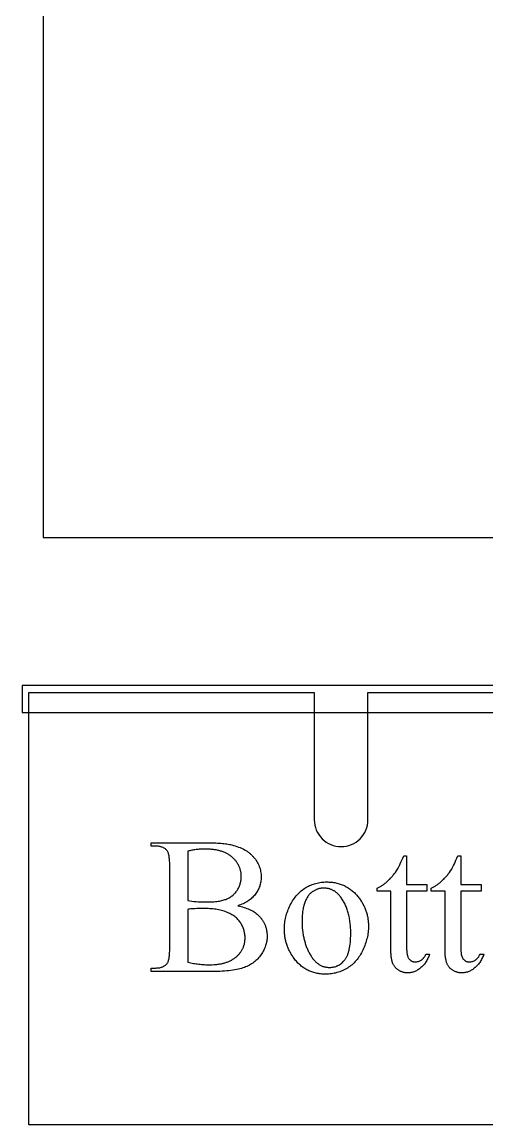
# Model space of a CAD drawing. Extents: x 0 to 152, y -19 to 71.
# Drawn here: x 128.15 to 136.8, y 25.55 to 46.1 of the extents above; entities that cross this region are included whole.
import ezdxf

# ---------------------------------------------------------------- set-up
doc = ezdxf.new("R2010")
doc.units = 0
doc.layers.get('0').update_dxf_attribs({"linetype": 'CONTINUOUS'})

msp = doc.modelspace()

# ---------------------------------------------------------------- linework, layer by layer
for points in [[(128.538, 36.495), (152.288, 36.495), (152.288, 71.182), (128.538, 71.182)], [(128.147, 33.233), (152.147, 33.233), (152.147, 33.733), (128.147, 33.733)], [(132.162, 29.63), (132.193, 29.623), (132.223, 29.616), (132.252, 29.608), (132.279, 29.6), (132.306, 29.591), (132.332, 29.581), (132.357, 29.571), (132.381, 29.561), (132.403, 29.55), (132.425, 29.539), (132.446, 29.527), (132.466, 29.515), (132.485, 29.502), (132.503, 29.488), (132.52, 29.474), (132.536, 29.46), (132.546, 29.45), (132.557, 29.439), (132.567, 29.429), (132.576, 29.418), (132.585, 29.407), (132.594, 29.396), (132.603, 29.385), (132.611, 29.374), (132.619, 29.363), (132.627, 29.351), (132.634, 29.34), (132.641, 29.328), (132.647, 29.316), (132.653, 29.304), (132.659, 29.291), (132.665, 29.279), (132.67, 29.267), (132.675, 29.254), (132.679, 29.241), (132.684, 29.228), (132.687, 29.215), (132.691, 29.202), (132.694, 29.188), (132.697, 29.175), (132.699, 29.161), (132.702, 29.147), (132.703, 29.134), (132.705, 29.119), (132.706, 29.105), (132.707, 29.091), (132.708, 29.076), (132.708, 29.062), (132.707, 29.039), (132.706, 29.017), (132.704, 28.995), (132.701, 28.973), (132.697, 28.951), (132.692, 28.93), (132.686, 28.908), (132.679, 28.887), (132.672, 28.865), (132.663, 28.844), (132.654, 28.823), (132.644, 28.802), (132.633, 28.781), (132.621, 28.76), (132.608, 28.74), (132.594, 28.719), (132.58, 28.699), (132.565, 28.68), (132.549, 28.661), (132.532, 28.643), (132.515, 28.625), (132.498, 28.609), (132.479, 28.593), (132.46, 28.577), (132.44, 28.563), (132.42, 28.549), (132.399, 28.536), (132.377, 28.523), (132.355, 28.511), (132.332, 28.5), (132.308, 28.49), (132.284, 28.48), (132.258, 28.471), (132.231, 28.462), (132.202, 28.454), (132.172, 28.447), (132.14, 28.44), (132.106, 28.434), (132.071, 28.429), (132.034, 28.424), (131.996, 28.419), (131.956, 28.415), (131.914, 28.412), (131.87, 28.409), (131.825, 28.407), (131.779, 28.406), (131.731, 28.405), (131.681, 28.405), (130.547, 28.405), (130.547, 28.47), (130.638, 28.47), (130.656, 28.471), (130.674, 28.472), (130.691, 28.474), (130.708, 28.476), (130.723, 28.48), (130.739, 28.484), (130.753, 28.489), (130.767, 28.494), (130.78, 28.501), (130.793, 28.508), (130.804, 28.515), (130.816, 28.524), (130.826, 28.533), (130.836, 28.543), (130.845, 28.554), (130.854, 28.566), (130.859, 28.574), (130.863, 28.584), (130.868, 28.594), (130.872, 28.606), (130.875, 28.618), (130.879, 28.632), (130.882, 28.647), (130.884, 28.663), (130.887, 28.68), (130.889, 28.698), (130.89, 28.717), (130.892, 28.738), (130.893, 28.759), (130.894, 28.781), (130.894, 28.805), (130.894, 28.83), (130.894, 30.381), (130.894, 30.408), (130.894, 30.434), (130.893, 30.459), (130.891, 30.482), (130.889, 30.504), (130.887, 30.525), (130.885, 30.545), (130.882, 30.563), (130.878, 30.58), (130.874, 30.595), (130.87, 30.61), (130.866, 30.623), (130.861, 30.635), (130.855, 30.645), (130.849, 30.654), (130.843, 30.662), (130.834, 30.672), (130.825, 30.681), (130.815, 30.689), (130.804, 30.697), (130.793, 30.704), (130.782, 30.71), (130.77, 30.716), (130.757, 30.721), (130.744, 30.725), (130.731, 30.729), (130.716, 30.733), (130.702, 30.735), (130.686, 30.738), (130.671, 30.739), (130.654, 30.74), (130.638, 30.74), (130.547, 30.74), (130.547, 30.806), (131.585, 30.806), (131.621, 30.806), (131.656, 30.805), (131.69, 30.804), (131.723, 30.803), (131.755, 30.802), (131.787, 30.8), (131.817, 30.798), (131.847, 30.795), (131.875, 30.792), (131.903, 30.789), (131.93, 30.786), (131.956, 30.782), (131.981, 30.778), (132.005, 30.773), (132.028, 30.769), (132.051, 30.763), (132.083, 30.755), (132.115, 30.746), (132.146, 30.736), (132.176, 30.725), (132.204, 30.714), (132.232, 30.702), (132.259, 30.689), (132.285, 30.675), (132.31, 30.661), (132.334, 30.645), (132.357, 30.629), (132.368, 30.621), (132.378, 30.612), (132.389, 30.604), (132.399, 30.595), (132.409, 30.586), (132.419, 30.577), (132.429, 30.567), (132.438, 30.557), (132.447, 30.548), (132.456, 30.538), (132.473, 30.517), (132.489, 30.496), (132.504, 30.475), (132.517, 30.454), (132.53, 30.432), (132.541, 30.409), (132.552, 30.387), (132.561, 30.363), (132.569, 30.34), (132.576, 30.316), (132.582, 30.292), (132.587, 30.267), (132.591, 30.242), (132.594, 30.217), (132.596, 30.191), (132.596, 30.165), (132.596, 30.142), (132.594, 30.12), (132.592, 30.098), (132.589, 30.077), (132.585, 30.056), (132.581, 30.035), (132.575, 30.014), (132.569, 29.994), (132.561, 29.974), (132.553, 29.954), (132.544, 29.935), (132.534, 29.915), (132.524, 29.897), (132.512, 29.878), (132.5, 29.86), (132.486, 29.842), (132.472, 29.824), (132.457, 29.807), (132.442, 29.791), (132.425, 29.775), (132.408, 29.76), (132.389, 29.745), (132.37, 29.731), (132.35, 29.718), (132.33, 29.705), (132.308, 29.692), (132.286, 29.68), (132.263, 29.669), (132.239, 29.659), (132.214, 29.649), (132.189, 29.639)], [(131.234, 29.726), (131.268, 29.72), (131.305, 29.715), (131.343, 29.711), (131.384, 29.707), (131.427, 29.704), (131.472, 29.702), (131.52, 29.701), (131.569, 29.701), (131.601, 29.701), (131.632, 29.702), (131.662, 29.703), (131.69, 29.704), (131.718, 29.706), (131.745, 29.709), (131.771, 29.712), (131.796, 29.715), (131.819, 29.719), (131.842, 29.723), (131.864, 29.727), (131.885, 29.732), (131.904, 29.738), (131.923, 29.744), (131.941, 29.75), (131.958, 29.757), (131.974, 29.764), (131.989, 29.772), (132.004, 29.78), (132.019, 29.788), (132.033, 29.797), (132.047, 29.807), (132.06, 29.817), (132.073, 29.827), (132.085, 29.838), (132.097, 29.85), (132.108, 29.861), (132.119, 29.874), (132.129, 29.887), (132.139, 29.9), (132.148, 29.913), (132.157, 29.928), (132.165, 29.942), (132.173, 29.957), (132.18, 29.971), (132.187, 29.986), (132.193, 30.002), (132.199, 30.017), (132.204, 30.032), (132.209, 30.048), (132.213, 30.064), (132.216, 30.08), (132.219, 30.096), (132.222, 30.112), (132.224, 30.129), (132.225, 30.145), (132.226, 30.162), (132.226, 30.179), (132.226, 30.192), (132.225, 30.205), (132.225, 30.218), (132.223, 30.231), (132.222, 30.243), (132.22, 30.256), (132.218, 30.268), (132.215, 30.281), (132.212, 30.293), (132.209, 30.305), (132.206, 30.317), (132.202, 30.328), (132.198, 30.34), (132.193, 30.352), (132.188, 30.363), (132.183, 30.374), (132.178, 30.385), (132.172, 30.396), (132.165, 30.407), (132.159, 30.418), (132.152, 30.429), (132.145, 30.439), (132.137, 30.45), (132.129, 30.46), (132.121, 30.47), (132.113, 30.481), (132.104, 30.49), (132.095, 30.5), (132.085, 30.51), (132.075, 30.52), (132.065, 30.529), (132.054, 30.538), (132.043, 30.548), (132.032, 30.557), (132.021, 30.565), (132.009, 30.573), (131.997, 30.581), (131.984, 30.589), (131.972, 30.596), (131.959, 30.604), (131.945, 30.61), (131.932, 30.617), (131.918, 30.623), (131.903, 30.629), (131.889, 30.635), (131.874, 30.64), (131.859, 30.645), (131.843, 30.65), (131.827, 30.655), (131.811, 30.659), (131.795, 30.663), (131.778, 30.666), (131.761, 30.67), (131.744, 30.673), (131.726, 30.675), (131.708, 30.678), (131.69, 30.68), (131.671, 30.682), (131.652, 30.684), (131.633, 30.685), (131.614, 30.686), (131.594, 30.687), (131.553, 30.687), (131.531, 30.687), (131.509, 30.687), (131.488, 30.686), (131.467, 30.685), (131.446, 30.683), (131.425, 30.682), (131.405, 30.68), (131.385, 30.677), (131.365, 30.675), (131.346, 30.672), (131.326, 30.669), (131.307, 30.665), (131.289, 30.662), (131.27, 30.657), (131.252, 30.653), (131.234, 30.648)], [(135.304, 30.56), (135.304, 30.027), (135.683, 30.027), (135.683, 29.903), (135.304, 29.903), (135.304, 28.851), (135.304, 28.832), (135.304, 28.813), (135.305, 28.795), (135.306, 28.779), (135.308, 28.763), (135.31, 28.747), (135.312, 28.733), (135.315, 28.719), (135.318, 28.706), (135.321, 28.694), (135.325, 28.683), (135.329, 28.672), (135.333, 28.663), (135.338, 28.654), (135.343, 28.646), (135.349, 28.638), (135.354, 28.632), (135.36, 28.626), (135.367, 28.62), (135.373, 28.614), (135.379, 28.61), (135.386, 28.605), (135.393, 28.601), (135.4, 28.597), (135.408, 28.594), (135.415, 28.591), (135.423, 28.589), (135.431, 28.587), (135.439, 28.586), (135.447, 28.584), (135.456, 28.584), (135.465, 28.584), (135.479, 28.584), (135.494, 28.586), (135.508, 28.589), (135.522, 28.593), (135.536, 28.598), (135.55, 28.604), (135.564, 28.611), (135.578, 28.62), (135.585, 28.625), (135.591, 28.63), (135.598, 28.635), (135.604, 28.64), (135.61, 28.646), (135.616, 28.652), (135.621, 28.658), (135.627, 28.665), (135.632, 28.672), (135.637, 28.679), (135.642, 28.686), (135.646, 28.694), (135.655, 28.71), (135.663, 28.727), (135.732, 28.727), (135.724, 28.706), (135.716, 28.685), (135.707, 28.665), (135.698, 28.646), (135.688, 28.627), (135.678, 28.609), (135.668, 28.592), (135.657, 28.575), (135.646, 28.559), (135.635, 28.544), (135.623, 28.529), (135.61, 28.515), (135.597, 28.502), (135.584, 28.489), (135.571, 28.477), (135.557, 28.466), (135.543, 28.455), (135.528, 28.445), (135.514, 28.436), (135.5, 28.428), (135.485, 28.42), (135.471, 28.412), (135.456, 28.406), (135.442, 28.4), (135.427, 28.395), (135.412, 28.391), (135.398, 28.387), (135.383, 28.384), (135.368, 28.381), (135.353, 28.38), (135.338, 28.379), (135.323, 28.378), (135.313, 28.378), (135.303, 28.379), (135.293, 28.38), (135.283, 28.381), (135.272, 28.383), (135.262, 28.385), (135.252, 28.387), (135.242, 28.389), (135.233, 28.392), (135.223, 28.396), (135.213, 28.4), (135.203, 28.404), (135.193, 28.408), (135.183, 28.413), (135.173, 28.418), (135.164, 28.423), (135.154, 28.429), (135.145, 28.435), (135.136, 28.442), (135.127, 28.448), (135.119, 28.455), (135.111, 28.463), (135.103, 28.47), (135.096, 28.478), (135.089, 28.486), (135.082, 28.495), (135.076, 28.504), (135.07, 28.513), (135.064, 28.522), (135.059, 28.532), (135.053, 28.542), (135.049, 28.553), (135.044, 28.563), (135.04, 28.575), (135.036, 28.587), (135.032, 28.6), (135.029, 28.614), (135.026, 28.629), (135.023, 28.644), (135.021, 28.66), (135.019, 28.676), (135.017, 28.693), (135.015, 28.711), (135.014, 28.73), (135.013, 28.749), (135.012, 28.77), (135.012, 28.79), (135.011, 28.812), (135.011, 29.903), (134.755, 29.903), (134.755, 29.961), (134.767, 29.966), (134.779, 29.972), (134.791, 29.978), (134.804, 29.984), (134.816, 29.991), (134.828, 29.998), (134.841, 30.006), (134.853, 30.014), (134.866, 30.022), (134.878, 30.031), (134.891, 30.04), (134.903, 30.05), (134.916, 30.06), (134.928, 30.071), (134.954, 30.093), (134.966, 30.105), (134.979, 30.117), (134.991, 30.129), (135.003, 30.142), (135.015, 30.155), (135.027, 30.168), (135.039, 30.181), (135.05, 30.195), (135.061, 30.209), (135.072, 30.223), (135.094, 30.252), (135.115, 30.282), (135.135, 30.314), (135.146, 30.332), (135.158, 30.354), (135.17, 30.38), (135.184, 30.409), (135.199, 30.441), (135.214, 30.477), (135.231, 30.517), (135.249, 30.56)], [(136.311, 30.56), (136.311, 30.027), (136.69, 30.027), (136.69, 29.903), (136.311, 29.903), (136.311, 28.851), (136.311, 28.832), (136.312, 28.813), (136.313, 28.795), (136.314, 28.779), (136.316, 28.763), (136.317, 28.747), (136.32, 28.733), (136.322, 28.719), (136.325, 28.706), (136.329, 28.694), (136.332, 28.683), (136.337, 28.672), (136.341, 28.663), (136.346, 28.654), (136.351, 28.646), (136.356, 28.638), (136.362, 28.632), (136.368, 28.626), (136.374, 28.62), (136.38, 28.614), (136.387, 28.61), (136.394, 28.605), (136.401, 28.601), (136.408, 28.597), (136.415, 28.594), (136.423, 28.591), (136.43, 28.589), (136.438, 28.587), (136.447, 28.586), (136.455, 28.584), (136.463, 28.584), (136.472, 28.584), (136.487, 28.584), (136.501, 28.586), (136.516, 28.589), (136.53, 28.593), (136.544, 28.598), (136.558, 28.604), (136.572, 28.611), (136.586, 28.62), (136.592, 28.625), (136.599, 28.63), (136.605, 28.635), (136.611, 28.64), (136.617, 28.646), (136.623, 28.652), (136.629, 28.658), (136.634, 28.665), (136.639, 28.672), (136.645, 28.679), (136.649, 28.686), (136.654, 28.694), (136.663, 28.71), (136.671, 28.727), (136.74, 28.727), (136.732, 28.706), (136.723, 28.685), (136.715, 28.665), (136.705, 28.646), (136.696, 28.627), (136.686, 28.609), (136.676, 28.592), (136.665, 28.575), (136.654, 28.559), (136.642, 28.544), (136.63, 28.529), (136.618, 28.515), (136.605, 28.502), (136.592, 28.489), (136.578, 28.477), (136.564, 28.466), (136.55, 28.455), (136.536, 28.445), (136.522, 28.436), (136.507, 28.428), (136.493, 28.42), (136.478, 28.412), (136.464, 28.406), (136.449, 28.4), (136.435, 28.395), (136.42, 28.391), (136.405, 28.387), (136.39, 28.384), (136.375, 28.381), (136.361, 28.38), (136.346, 28.379), (136.331, 28.378), (136.32, 28.378), (136.31, 28.379), (136.3, 28.38), (136.29, 28.381), (136.28, 28.383), (136.27, 28.385), (136.26, 28.387), (136.25, 28.389), (136.24, 28.392), (136.23, 28.396), (136.22, 28.4), (136.21, 28.404), (136.201, 28.408), (136.191, 28.413), (136.181, 28.418), (136.171, 28.423), (136.162, 28.429), (136.152, 28.435), (136.143, 28.442), (136.135, 28.448), (136.127, 28.455), (136.119, 28.463), (136.111, 28.47), (136.103, 28.478), (136.096, 28.486), (136.09, 28.495), (136.083, 28.504), (136.077, 28.513), (136.072, 28.522), (136.066, 28.532), (136.061, 28.542), (136.056, 28.553), (136.052, 28.563), (136.047, 28.575), (136.043, 28.587), (136.04, 28.6), (136.037, 28.614), (136.033, 28.629), (136.031, 28.644), (136.028, 28.66), (136.026, 28.676), (136.024, 28.693), (136.023, 28.711), (136.021, 28.73), (136.02, 28.749), (136.02, 28.77), (136.019, 28.79), (136.019, 28.812), (136.019, 29.903), (135.762, 29.903), (135.762, 29.961), (135.774, 29.966), (135.787, 29.972), (135.799, 29.978), (135.811, 29.984), (135.823, 29.991), (135.836, 29.998), (135.848, 30.006), (135.861, 30.014), (135.873, 30.022), (135.886, 30.031), (135.898, 30.04), (135.911, 30.05), (135.923, 30.06), (135.936, 30.071), (135.961, 30.093), (135.974, 30.105), (135.987, 30.117), (135.999, 30.129), (136.011, 30.142), (136.023, 30.155), (136.035, 30.168), (136.046, 30.181), (136.058, 30.195), (136.069, 30.209), (136.08, 30.223), (136.102, 30.252), (136.123, 30.282), (136.143, 30.314), (136.154, 30.332), (136.165, 30.354), (136.178, 30.38), (136.192, 30.409), (136.206, 30.441), (136.222, 30.477), (136.239, 30.517), (136.256, 30.56)], [(133.813, 30.075), (133.835, 30.074), (133.858, 30.073), (133.88, 30.072), (133.902, 30.07), (133.924, 30.068), (133.946, 30.065), (133.967, 30.061), (133.988, 30.057), (134.008, 30.052), (134.029, 30.047), (134.049, 30.042), (134.068, 30.035), (134.088, 30.028), (134.107, 30.021), (134.126, 30.013), (134.145, 30.005), (134.163, 29.996), (134.181, 29.986), (134.199, 29.976), (134.216, 29.965), (134.233, 29.954), (134.25, 29.942), (134.267, 29.93), (134.283, 29.917), (134.299, 29.904), (134.315, 29.89), (134.331, 29.875), (134.346, 29.86), (134.361, 29.845), (134.376, 29.829), (134.39, 29.812), (134.404, 29.795), (134.416, 29.78), (134.427, 29.765), (134.438, 29.749), (134.448, 29.734), (134.459, 29.718), (134.468, 29.703), (134.478, 29.687), (134.487, 29.671), (134.496, 29.655), (134.504, 29.638), (134.512, 29.622), (134.519, 29.606), (134.527, 29.589), (134.534, 29.572), (134.54, 29.555), (134.546, 29.538), (134.552, 29.521), (134.557, 29.503), (134.562, 29.486), (134.567, 29.468), (134.571, 29.451), (134.575, 29.433), (134.579, 29.415), (134.582, 29.396), (134.584, 29.378), (134.587, 29.36), (134.589, 29.341), (134.591, 29.322), (134.592, 29.303), (134.593, 29.284), (134.593, 29.265), (134.594, 29.246), (134.593, 29.219), (134.592, 29.191), (134.59, 29.164), (134.587, 29.137), (134.583, 29.109), (134.579, 29.082), (134.574, 29.054), (134.567, 29.027), (134.56, 28.999), (134.553, 28.972), (134.544, 28.944), (134.535, 28.916), (134.525, 28.888), (134.514, 28.861), (134.502, 28.833), (134.489, 28.805), (134.476, 28.777), (134.462, 28.751), (134.447, 28.725), (134.432, 28.7), (134.416, 28.676), (134.4, 28.653), (134.383, 28.631), (134.365, 28.609), (134.347, 28.589), (134.328, 28.569), (134.308, 28.55), (134.288, 28.532), (134.267, 28.515), (134.246, 28.499), (134.224, 28.483), (134.201, 28.469), (134.178, 28.455), (134.155, 28.442), (134.131, 28.43), (134.107, 28.419), (134.083, 28.409), (134.058, 28.399), (134.033, 28.391), (134.008, 28.384), (133.982, 28.377), (133.956, 28.371), (133.93, 28.366), (133.903, 28.362), (133.876, 28.359), (133.849, 28.357), (133.821, 28.356), (133.793, 28.355), (133.77, 28.355), (133.748, 28.356), (133.726, 28.358), (133.704, 28.36), (133.682, 28.362), (133.661, 28.365), (133.64, 28.369), (133.619, 28.373), (133.599, 28.378), (133.579, 28.384), (133.559, 28.39), (133.539, 28.396), (133.52, 28.403), (133.501, 28.411), (133.483, 28.419), (133.464, 28.428), (133.446, 28.438), (133.428, 28.448), (133.411, 28.458), (133.394, 28.469), (133.377, 28.481), (133.36, 28.493), (133.344, 28.506), (133.328, 28.52), (133.312, 28.534), (133.297, 28.548), (133.282, 28.563), (133.267, 28.579), (133.252, 28.595), (133.238, 28.612), (133.224, 28.629), (133.211, 28.647), (133.199, 28.663), (133.188, 28.678), (133.178, 28.694), (133.168, 28.71), (133.158, 28.726), (133.149, 28.742), (133.14, 28.758), (133.131, 28.774), (133.122, 28.791), (133.114, 28.807), (133.107, 28.824), (133.099, 28.84), (133.092, 28.857), (133.086, 28.874), (133.08, 28.891), (133.074, 28.909), (133.068, 28.926), (133.063, 28.943), (133.058, 28.961), (133.054, 28.979), (133.05, 28.996), (133.046, 29.014), (133.043, 29.032), (133.04, 29.05), (133.037, 29.069), (133.035, 29.087), (133.033, 29.106), (133.031, 29.124), (133.03, 29.143), (133.029, 29.162), (133.028, 29.181), (133.028, 29.2), (133.029, 29.228), (133.03, 29.256), (133.032, 29.283), (133.035, 29.311), (133.039, 29.339), (133.044, 29.367), (133.049, 29.395), (133.056, 29.422), (133.063, 29.45), (133.071, 29.478), (133.08, 29.505), (133.09, 29.533), (133.101, 29.561), (133.113, 29.588), (133.125, 29.616), (133.139, 29.643), (133.153, 29.67), (133.168, 29.697), (133.183, 29.722), (133.199, 29.746), (133.215, 29.77), (133.232, 29.793), (133.249, 29.814), (133.267, 29.835), (133.285, 29.855), (133.305, 29.874), (133.324, 29.892), (133.344, 29.909), (133.365, 29.926), (133.386, 29.941), (133.408, 29.956), (133.43, 29.969), (133.453, 29.982), (133.476, 29.994), (133.499, 30.005), (133.522, 30.015), (133.545, 30.025), (133.569, 30.033), (133.592, 30.041), (133.616, 30.048), (133.64, 30.054), (133.664, 30.06), (133.689, 30.064), (133.713, 30.068), (133.738, 30.071), (133.762, 30.073), (133.787, 30.074)], [(133.758, 29.959), (133.746, 29.959), (133.734, 29.959), (133.723, 29.958), (133.711, 29.956), (133.699, 29.954), (133.687, 29.952), (133.675, 29.949), (133.664, 29.946), (133.652, 29.942), (133.64, 29.938), (133.628, 29.933), (133.616, 29.928), (133.605, 29.923), (133.593, 29.917), (133.581, 29.91), (133.569, 29.904), (133.557, 29.896), (133.546, 29.888), (133.535, 29.88), (133.524, 29.871), (133.513, 29.861), (133.503, 29.85), (133.493, 29.839), (133.483, 29.827), (133.474, 29.814), (133.465, 29.801), (133.456, 29.787), (133.447, 29.773), (133.439, 29.758), (133.431, 29.742), (133.423, 29.725), (133.416, 29.708), (133.409, 29.69), (133.402, 29.672), (133.396, 29.653), (133.39, 29.633), (133.385, 29.613), (133.38, 29.592), (133.376, 29.57), (133.372, 29.548), (133.369, 29.525), (133.366, 29.502), (133.363, 29.478), (133.361, 29.453), (133.36, 29.428), (133.358, 29.402), (133.358, 29.376), (133.358, 29.349), (133.358, 29.305), (133.36, 29.262), (133.362, 29.219), (133.366, 29.178), (133.371, 29.137), (133.374, 29.117), (133.377, 29.097), (133.381, 29.077), (133.384, 29.057), (133.388, 29.038), (133.393, 29.019), (133.397, 29), (133.402, 28.981), (133.407, 28.962), (133.413, 28.944), (133.418, 28.926), (133.424, 28.908), (133.43, 28.89), (133.437, 28.872), (133.443, 28.855), (133.45, 28.837), (133.458, 28.82), (133.465, 28.803), (133.473, 28.787), (133.481, 28.77), (133.49, 28.754), (133.498, 28.738), (133.507, 28.722), (133.516, 28.707), (133.525, 28.692), (133.535, 28.677), (133.544, 28.664), (133.554, 28.65), (133.564, 28.638), (133.574, 28.625), (133.585, 28.614), (133.595, 28.602), (133.606, 28.591), (133.616, 28.581), (133.627, 28.571), (133.639, 28.562), (133.65, 28.553), (133.661, 28.545), (133.673, 28.537), (133.685, 28.53), (133.697, 28.523), (133.709, 28.517), (133.722, 28.511), (133.734, 28.506), (133.747, 28.501), (133.76, 28.497), (133.773, 28.493), (133.786, 28.49), (133.8, 28.487), (133.813, 28.485), (133.827, 28.483), (133.841, 28.482), (133.855, 28.481), (133.869, 28.481), (133.891, 28.481), (133.911, 28.483), (133.932, 28.486), (133.951, 28.49), (133.971, 28.495), (133.99, 28.501), (133.999, 28.504), (134.008, 28.508), (134.017, 28.512), (134.026, 28.516), (134.043, 28.526), (134.06, 28.536), (134.077, 28.548), (134.093, 28.561), (134.109, 28.574), (134.124, 28.589), (134.138, 28.605), (134.153, 28.623), (134.159, 28.632), (134.166, 28.641), (134.173, 28.651), (134.179, 28.661), (134.185, 28.672), (134.191, 28.683), (134.196, 28.694), (134.201, 28.706), (134.207, 28.718), (134.211, 28.731), (134.216, 28.744), (134.221, 28.757), (134.225, 28.771), (134.229, 28.785), (134.233, 28.8), (134.236, 28.815), (134.243, 28.846), (134.248, 28.879), (134.253, 28.914), (134.257, 28.95), (134.26, 28.987), (134.262, 29.026), (134.264, 29.067), (134.264, 29.11), (134.264, 29.136), (134.263, 29.163), (134.263, 29.189), (134.261, 29.215), (134.26, 29.24), (134.258, 29.265), (134.255, 29.29), (134.253, 29.314), (134.249, 29.338), (134.246, 29.362), (134.242, 29.385), (134.238, 29.408), (134.233, 29.43), (134.229, 29.452), (134.223, 29.474), (134.218, 29.496), (134.212, 29.517), (134.205, 29.537), (134.199, 29.558), (134.192, 29.578), (134.184, 29.597), (134.176, 29.617), (134.168, 29.635), (134.16, 29.654), (134.151, 29.672), (134.141, 29.69), (134.132, 29.708), (134.122, 29.725), (134.111, 29.741), (134.101, 29.758), (134.09, 29.774), (134.078, 29.789), (134.07, 29.8), (134.062, 29.81), (134.054, 29.82), (134.046, 29.829), (134.037, 29.838), (134.029, 29.847), (134.02, 29.856), (134.011, 29.864), (134.002, 29.872), (133.993, 29.879), (133.984, 29.886), (133.974, 29.893), (133.965, 29.9), (133.955, 29.906), (133.945, 29.911), (133.935, 29.917), (133.925, 29.922), (133.915, 29.927), (133.905, 29.931), (133.894, 29.936), (133.883, 29.939), (133.873, 29.943), (133.862, 29.946), (133.851, 29.949), (133.84, 29.951), (133.828, 29.953), (133.817, 29.955), (133.805, 29.957), (133.794, 29.958), (133.782, 29.959), (133.77, 29.959)], [(131.234, 28.578), (131.26, 28.573), (131.286, 28.567), (131.311, 28.562), (131.337, 28.557), (131.362, 28.553), (131.388, 28.549), (131.413, 28.546), (131.439, 28.542), (131.464, 28.54), (131.489, 28.537), (131.514, 28.535), (131.54, 28.533), (131.565, 28.532), (131.59, 28.531), (131.615, 28.531), (131.64, 28.53), (131.679, 28.531), (131.718, 28.533), (131.736, 28.534), (131.755, 28.536), (131.773, 28.537), (131.791, 28.54), (131.808, 28.542), (131.825, 28.545), (131.842, 28.548), (131.859, 28.551), (131.875, 28.554), (131.891, 28.558), (131.907, 28.562), (131.922, 28.567), (131.937, 28.571), (131.952, 28.576), (131.967, 28.581), (131.981, 28.587), (131.995, 28.593), (132.009, 28.599), (132.022, 28.605), (132.035, 28.612), (132.048, 28.619), (132.06, 28.626), (132.072, 28.633), (132.084, 28.641), (132.096, 28.649), (132.107, 28.657), (132.118, 28.666), (132.129, 28.675), (132.139, 28.684), (132.149, 28.693), (132.159, 28.702), (132.168, 28.712), (132.177, 28.722), (132.186, 28.731), (132.194, 28.741), (132.202, 28.751), (132.21, 28.761), (132.217, 28.772), (132.224, 28.782), (132.231, 28.793), (132.238, 28.803), (132.244, 28.814), (132.249, 28.825), (132.255, 28.836), (132.26, 28.847), (132.265, 28.859), (132.269, 28.87), (132.273, 28.882), (132.277, 28.894), (132.28, 28.905), (132.284, 28.917), (132.286, 28.93), (132.289, 28.942), (132.291, 28.954), (132.293, 28.967), (132.294, 28.98), (132.295, 28.992), (132.296, 29.005), (132.297, 29.018), (132.297, 29.032), (132.297, 29.049), (132.296, 29.066), (132.294, 29.084), (132.292, 29.101), (132.289, 29.118), (132.286, 29.135), (132.282, 29.152), (132.278, 29.169), (132.273, 29.186), (132.267, 29.202), (132.261, 29.219), (132.254, 29.235), (132.247, 29.252), (132.239, 29.268), (132.23, 29.285), (132.221, 29.301), (132.211, 29.317), (132.2, 29.332), (132.189, 29.347), (132.177, 29.362), (132.164, 29.376), (132.15, 29.39), (132.136, 29.403), (132.121, 29.416), (132.105, 29.429), (132.088, 29.441), (132.071, 29.453), (132.053, 29.464), (132.034, 29.475), (132.014, 29.485), (131.994, 29.495), (131.973, 29.504), (131.951, 29.513), (131.929, 29.522), (131.906, 29.53), (131.882, 29.537), (131.858, 29.544), (131.833, 29.55), (131.807, 29.555), (131.781, 29.56), (131.754, 29.565), (131.726, 29.568), (131.698, 29.571), (131.669, 29.574), (131.64, 29.576), (131.61, 29.578), (131.579, 29.578), (131.548, 29.579), (131.495, 29.579), (131.446, 29.578), (131.401, 29.577), (131.36, 29.575), (131.323, 29.573), (131.29, 29.57), (131.26, 29.567), (131.247, 29.565), (131.234, 29.563)]]:
    msp.add_lwpolyline(points, close=True)
msp.add_lwpolyline([(134.636, 33.608), (152.022, 33.608), (152.022, 25.545), (128.272, 25.545), (128.272, 33.608), (133.465, 33.608), (133.585, 33.608), (133.585, 31.233, 0.414214), (134.085, 30.733, 0.414214), (134.585, 31.233), (134.585, 33.608)], format="xyb", close=True)

doc.saveas('drawing.dxf')
